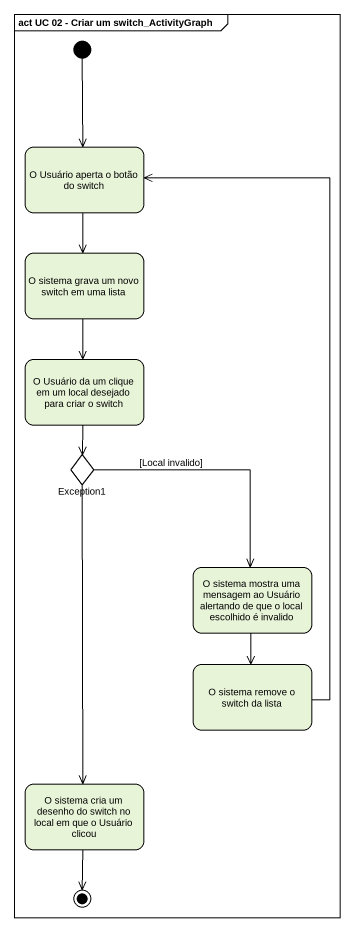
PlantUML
@startuml
mainframe act UC 02 - Criar um switch_ActivityGraph
hide empty description
state "O Usuário aperta o botão do switch" as O_Usuário_aperta_o_botão_do
state "O sistema grava um novo switch em uma lista" as O_sistema_grava_um_novo
state "O Usuário da um clique em um local desejado para criar o switch" as O_Usuário_da_um_clique_em
state Exception1 <<choice>>
state "O sistema mostra uma mensagem ao Usuário alertando de que o local escolhido é invalido" as O_sistema_mostra_uma
state "O sistema remove o switch da lista" as O_sistema_remove_o_switch
state "O sistema cria um desenho do switch no local em que o Usuário clicou" as O_sistema_cria_um_desenho
[*] --> O_Usuário_aperta_o_botão_do
O_Usuário_aperta_o_botão_do --> O_sistema_grava_um_novo
O_sistema_grava_um_novo --> O_Usuário_da_um_clique_em
O_Usuário_da_um_clique_em --> Exception1
Exception1 --> O_sistema_mostra_uma : [Local invalido]
Exception1 --> O_sistema_cria_um_desenho
O_sistema_mostra_uma --> O_sistema_remove_o_switch
O_sistema_remove_o_switch -up-> O_Usuário_aperta_o_botão_do
O_sistema_cria_um_desenho --> [*]
@enduml
